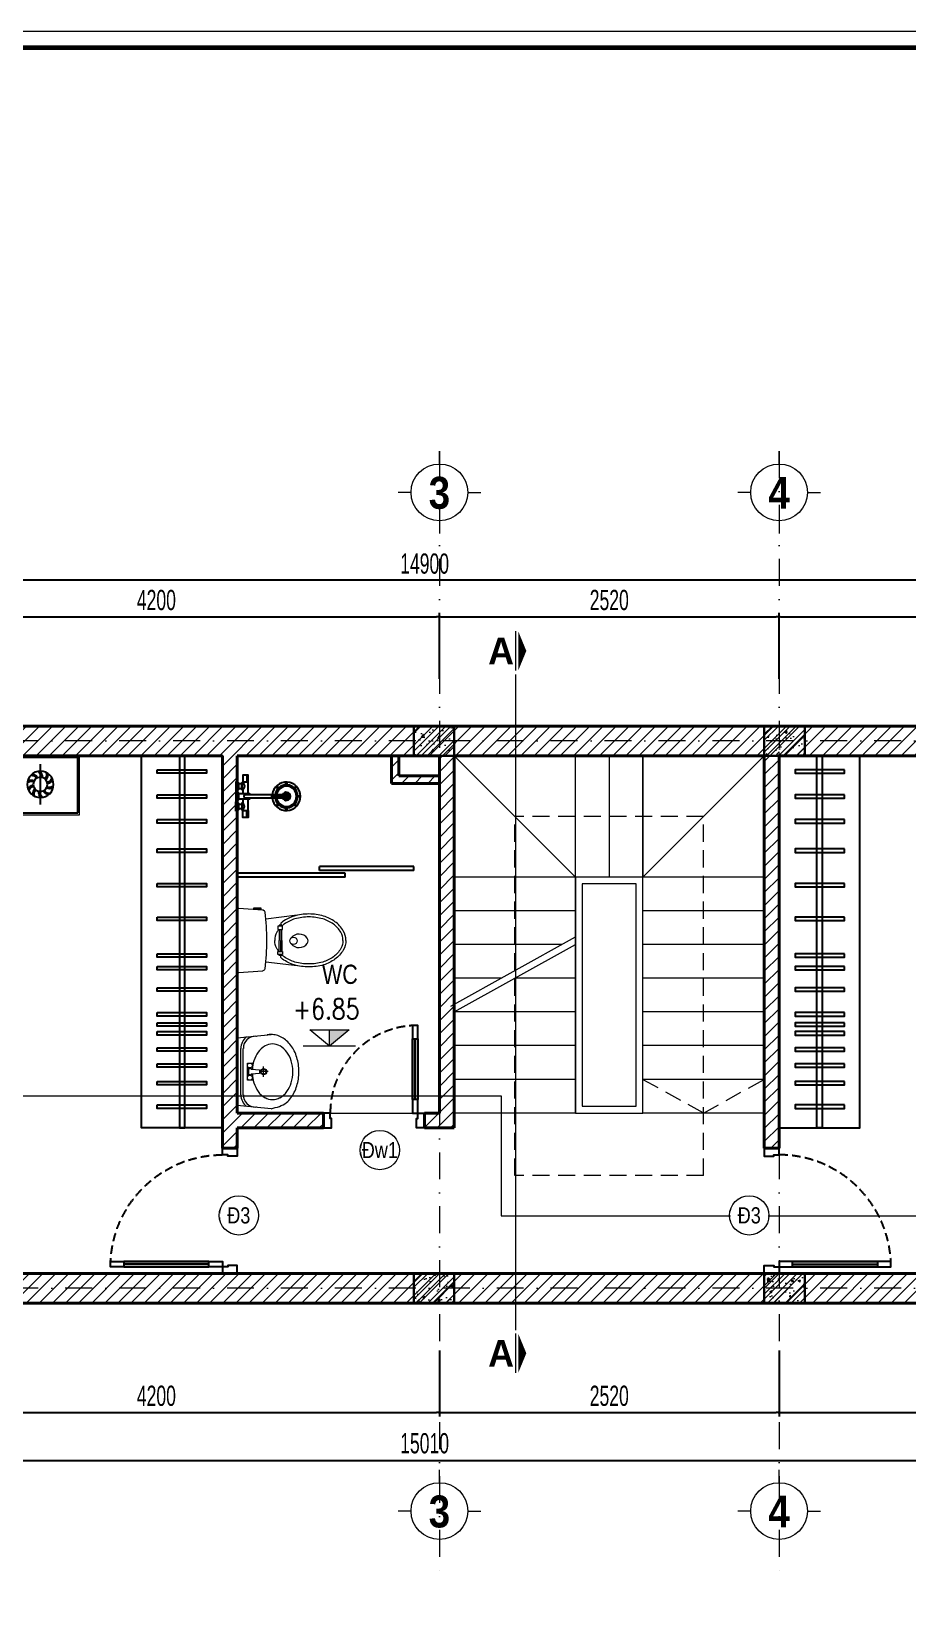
# Model space of a CAD drawing. Header units: millimetres. Extents: x 2565303 to 2664360, y -865723 to -262051.
# Drawn here: x 2638695 to 2645197, y -484161 to -472544 of the extents above; entities that cross this region are included whole.
import ezdxf
from ezdxf.enums import TextEntityAlignment as Align
from ezdxf.xclip import XClip

# ---------------------------------------------------------------- set-up
doc = ezdxf.new("R2010")
doc.units = ezdxf.units.MM
doc.header["$LTSCALE"] = 10
doc.header["$MEASUREMENT"] = 0
doc.header["$XCLIPFRAME"] = 0
for name, pattern in [('ACAD_ISO07W100', [3, 0, -3]), ('DASHDOT', [1, 0.5, -0.25, 0, -0.25]), ('HIDDEN', [9.525, 6.35, -3.175])]:
    doc.linetypes.add(name, pattern=pattern)
doc.layers.get('0').update_dxf_attribs({"linetype": 'CONTINUOUS'})
doc.layers.get('DEFPOINTS').update_dxf_attribs({"color": 10, "linetype": 'CONTINUOUS'})
for name, color, linetype, lineweight in [('- Nội Thất', 83, 'CONTINUOUS', 25), ('-thay1', 7, 'CONTINUOUS', 18), ('-Tường', 4, 'CONTINUOUS', 35), ('A-WIPEOUT', 254, 'ACAD_ISO07W100', 0), ('LC Dim', 8, 'CONTINUOUS', 13), ('LC Hatch', 252, 'CONTINUOUS', 5), ('LC ISO', 153, 'CONTINUOUS', 13), ('LC Khac', 4, 'CONTINUOUS', 9), ('LC MANH DUT', 35, 'HIDDEN', 5), ('LC Net dam 1', 30, 'CONTINUOUS', 30), ('LC Net dam2', 6, 'CONTINUOUS', 40), ('LC Net manh', 250, 'CONTINUOUS', 5), ('LC Net truc', 134, 'DASHDOT', 5), ('LC Text1', 20, 'CONTINUOUS', 13), ('LC Text2', 7, 'CONTINUOUS', 13), ('NOITHAT', 33, 'CONTINUOUS', 9)]:
    doc.layers.add(name, color=color, linetype=linetype, lineweight=lineweight)
for name, color, linetype in [('I-WC----EXST', 7, 'CONTINUOUS'), ('Khungten_LCDI', 7, 'CONTINUOUS'), ('M3', 3, 'CONTINUOUS')]:
    doc.layers.add(name, color=color, linetype=linetype)
doc.styles.add('General text 2', font='arial.ttf')
doc.styles.add('HOATBIF', font='hoatbif.shx', dxfattribs={"width": 0.65})
doc.styles.add('Khungten', font='', dxfattribs={"width": 0.9, "height": 5000})
doc.styles.add('LC 1', font='')
doc.styles.add('T1', font='Vnsimli.shx', dxfattribs={"width": 0.7})
doc.styles.add('T2', font='', dxfattribs={"width": 0.8})
doc.styles.add('Title', font='', dxfattribs={"width": 0.8})
doc.styles.get('Khungten').set_extended_font_data('.VnAvantH')
doc.styles.get('LC 1').set_extended_font_data('.VnAvantH', bold=True)
doc.styles.get('T2').set_extended_font_data('.VnArialH')
doc.styles.get('Title').set_extended_font_data('.VnBlackH')
doc.dimstyles.new('1-100 (1-60)', dxfattribs={"dimscale": 60, "dimtxt": 2.5, "dimasz": 0.35, "dimexe": 0.5, "dimexo": 0, "dimgap": 0.8, "dimtad": 1, "dimdec": 0, "dimzin": 0, "dimdsep": 46, "dimtxsty": 'HOATBIF', "dimblk1": 'DOT', "dimblk2": 'DOT', "dimsah": 1, "dimcen": -1, "dimdle": 1, "dimclrd": 256, "dimclre": 256, "dimclrt": 4, "dimadec": 3, "dimazin": 2, "dimtfac": 0.333333, "dimtdec": 0, "dimtix": 1, "dimtmove": 2, "dimatfit": 3, "dimldrblk": 'DOT', "dimfxl": 1, "dimtvp": 0.833333, "dimtolj": 1, "dimtzin": 0, "dimarcsym": 0})

# ---------------------------------------------------------------- blocks, each defined once
blk = doc.blocks.new('DOT')
at = {"layer": 'M3', "color": 0, "linetype": 'ByBlock'}
blk.add_line((-0.5, 0), (-1, 0), dxfattribs=at)
at = {"layer": 'M3', "color": 0, "linetype": 'ByBlock', "const_width": 0.5}
blk.add_lwpolyline([(-0.25, 0, 1), (0.25, 0, 1)], format="xyb", close=True, dxfattribs=at)
blk = doc.blocks.new('*D103')
at = {"layer": 'DEFPOINTS', "color": 0, "transparency": 16777216}
for p in [(2641723, -476886), (2637523, -477346), (2641723, -477346)]:
    blk.add_point(p, dxfattribs=at)
at = {"layer": 'LC Dim', "lineweight": -2, "transparency": 16777216}
for p, q in [((2637523, -477346), (2637523, -476856)), ((2641723, -477346), (2641723, -476856)), ((2637544, -476886), (2641702, -476886))]:
    blk.add_line(p, q, dxfattribs=at)
at = {"layer": 'LC Dim', "lineweight": -2, "transparency": 16777216, "xscale": 21, "yscale": 21, "zscale": 21, "rotation": 180}
blk.add_blockref('DOT', (2637523, -476886), dxfattribs=at)
at = {"layer": 'LC Dim', "lineweight": -2, "transparency": 16777216, "xscale": 21, "yscale": 21, "zscale": 21}
blk.add_blockref('DOT', (2641723, -476886), dxfattribs=at)
at = {"layer": 'LC Dim', "color": 4, "transparency": 16777216, "insert": (2639623, -476763), "char_height": 150, "attachment_point": 5, "style": 'HOATBIF'}
blk.add_mtext('\\A1;4200', dxfattribs=at)
blk = doc.blocks.new('*D86')
at = {"layer": 'DEFPOINTS', "color": 0, "transparency": 16777216}
for p in [(2644243, -476886), (2641723, -477346), (2644243, -477346)]:
    blk.add_point(p, dxfattribs=at)
at = {"layer": 'LC Dim', "lineweight": -2, "transparency": 16777216}
for p, q in [((2641723, -477346), (2641723, -476856)), ((2644243, -477346), (2644243, -476856)), ((2641744, -476886), (2644222, -476886))]:
    blk.add_line(p, q, dxfattribs=at)
at = {"layer": 'LC Dim', "lineweight": -2, "transparency": 16777216, "xscale": 21, "yscale": 21, "zscale": 21, "rotation": 180}
blk.add_blockref('DOT', (2641723, -476886), dxfattribs=at)
at = {"layer": 'LC Dim', "lineweight": -2, "transparency": 16777216, "xscale": 21, "yscale": 21, "zscale": 21}
blk.add_blockref('DOT', (2644243, -476886), dxfattribs=at)
at = {"layer": 'LC Dim', "color": 4, "transparency": 16777216, "insert": (2642983, -476763), "char_height": 150, "attachment_point": 5, "style": 'HOATBIF'}
blk.add_mtext('\\A1;2520', dxfattribs=at)
blk = doc.blocks.new('*D87')
at = {"layer": 'DEFPOINTS', "color": 0, "transparency": 16777216}
for p in [(2648583, -476886), (2644243, -477346), (2648583, -477346)]:
    blk.add_point(p, dxfattribs=at)
at = {"layer": 'LC Dim', "lineweight": -2, "transparency": 16777216}
for p, q in [((2644243, -477346), (2644243, -476856)), ((2648583, -477346), (2648583, -476856)), ((2644264, -476886), (2648562, -476886))]:
    blk.add_line(p, q, dxfattribs=at)
at = {"layer": 'LC Dim', "lineweight": -2, "transparency": 16777216, "xscale": 21, "yscale": 21, "zscale": 21, "rotation": 180}
blk.add_blockref('DOT', (2644243, -476886), dxfattribs=at)
at = {"layer": 'LC Dim', "lineweight": -2, "transparency": 16777216, "xscale": 21, "yscale": 21, "zscale": 21}
blk.add_blockref('DOT', (2648583, -476886), dxfattribs=at)
at = {"layer": 'LC Dim', "color": 4, "transparency": 16777216, "insert": (2646413, -476763), "char_height": 150, "attachment_point": 5, "style": 'HOATBIF'}
blk.add_mtext('\\A1;4340', dxfattribs=at)
blk = doc.blocks.new('*D89')
at = {"layer": 'DEFPOINTS', "color": 0, "transparency": 16777216}
for p in [(2633793, -476616), (2633793, -477346), (2648693, -477346)]:
    blk.add_point(p, dxfattribs=at)
at = {"layer": 'LC Dim', "lineweight": -2, "transparency": 16777216}
for p, q in [((2633793, -477346), (2633793, -476586)), ((2648672, -476616), (2633814, -476616)), ((2648693, -477346), (2648693, -476586))]:
    blk.add_line(p, q, dxfattribs=at)
at = {"layer": 'LC Dim', "lineweight": -2, "transparency": 16777216, "xscale": 21, "yscale": 21, "zscale": 21, "rotation": 180}
blk.add_blockref('DOT', (2633793, -476616), dxfattribs=at)
at = {"layer": 'LC Dim', "lineweight": -2, "transparency": 16777216, "xscale": 21, "yscale": 21, "zscale": 21}
blk.add_blockref('DOT', (2648693, -476616), dxfattribs=at)
at = {"layer": 'LC Dim', "color": 4, "transparency": 16777216, "insert": (2641613, -476493), "char_height": 150, "attachment_point": 5, "style": 'HOATBIF'}
blk.add_mtext('\\A1;14900', dxfattribs=at)
blk = doc.blocks.new('*D92')
at = {"layer": 'DEFPOINTS', "color": 0, "transparency": 16777216}
for p in [(2637523, -482328), (2641723, -482328), (2641723, -482788)]:
    blk.add_point(p, dxfattribs=at)
at = {"layer": 'LC Dim', "lineweight": -2, "transparency": 16777216}
for p, q in [((2637523, -482328), (2637523, -482818)), ((2641723, -482328), (2641723, -482818)), ((2637544, -482788), (2641702, -482788))]:
    blk.add_line(p, q, dxfattribs=at)
at = {"layer": 'LC Dim', "lineweight": -2, "transparency": 16777216, "xscale": 21, "yscale": 21, "zscale": 21, "rotation": 180}
blk.add_blockref('DOT', (2637523, -482788), dxfattribs=at)
at = {"layer": 'LC Dim', "lineweight": -2, "transparency": 16777216, "xscale": 21, "yscale": 21, "zscale": 21}
blk.add_blockref('DOT', (2641723, -482788), dxfattribs=at)
at = {"layer": 'LC Dim', "color": 4, "transparency": 16777216, "insert": (2639623, -482665), "char_height": 150, "attachment_point": 5, "style": 'HOATBIF'}
blk.add_mtext('\\A1;4200', dxfattribs=at)
blk = doc.blocks.new('*D93')
at = {"layer": 'DEFPOINTS', "color": 0, "transparency": 16777216}
for p in [(2641723, -482328), (2644243, -482328), (2644243, -482788)]:
    blk.add_point(p, dxfattribs=at)
at = {"layer": 'LC Dim', "lineweight": -2, "transparency": 16777216}
for p, q in [((2641723, -482328), (2641723, -482818)), ((2644243, -482328), (2644243, -482818)), ((2641744, -482788), (2644222, -482788))]:
    blk.add_line(p, q, dxfattribs=at)
at = {"layer": 'LC Dim', "lineweight": -2, "transparency": 16777216, "xscale": 21, "yscale": 21, "zscale": 21, "rotation": 180}
blk.add_blockref('DOT', (2641723, -482788), dxfattribs=at)
at = {"layer": 'LC Dim', "lineweight": -2, "transparency": 16777216, "xscale": 21, "yscale": 21, "zscale": 21}
blk.add_blockref('DOT', (2644243, -482788), dxfattribs=at)
at = {"layer": 'LC Dim', "color": 4, "transparency": 16777216, "insert": (2642983, -482665), "char_height": 150, "attachment_point": 5, "style": 'HOATBIF'}
blk.add_mtext('\\A1;2520', dxfattribs=at)
blk = doc.blocks.new('*D94')
at = {"layer": 'DEFPOINTS', "color": 0, "transparency": 16777216}
for p in [(2644243, -482328), (2648583, -482328), (2648583, -482788)]:
    blk.add_point(p, dxfattribs=at)
at = {"layer": 'LC Dim', "lineweight": -2, "transparency": 16777216}
for p, q in [((2644243, -482328), (2644243, -482818)), ((2648583, -482328), (2648583, -482818)), ((2644264, -482788), (2648562, -482788))]:
    blk.add_line(p, q, dxfattribs=at)
at = {"layer": 'LC Dim', "lineweight": -2, "transparency": 16777216, "xscale": 21, "yscale": 21, "zscale": 21, "rotation": 180}
blk.add_blockref('DOT', (2644243, -482788), dxfattribs=at)
at = {"layer": 'LC Dim', "lineweight": -2, "transparency": 16777216, "xscale": 21, "yscale": 21, "zscale": 21}
blk.add_blockref('DOT', (2648583, -482788), dxfattribs=at)
at = {"layer": 'LC Dim', "color": 4, "transparency": 16777216, "insert": (2646413, -482665), "char_height": 150, "attachment_point": 5, "style": 'HOATBIF'}
blk.add_mtext('\\A1;4340', dxfattribs=at)
blk = doc.blocks.new('*D96')
at = {"layer": 'DEFPOINTS', "color": 0, "transparency": 16777216}
for p in [(2633683, -482328), (2648693, -482328), (2633683, -483146)]:
    blk.add_point(p, dxfattribs=at)
at = {"layer": 'LC Dim', "lineweight": -2, "transparency": 16777216}
for p, q in [((2633683, -482328), (2633683, -483176)), ((2648693, -482328), (2648693, -483176)), ((2648672, -483146), (2633704, -483146))]:
    blk.add_line(p, q, dxfattribs=at)
at = {"layer": 'LC Dim', "lineweight": -2, "transparency": 16777216, "xscale": 21, "yscale": 21, "zscale": 21, "rotation": 180}
blk.add_blockref('DOT', (2633683, -483146), dxfattribs=at)
at = {"layer": 'LC Dim', "lineweight": -2, "transparency": 16777216, "xscale": 21, "yscale": 21, "zscale": 21}
blk.add_blockref('DOT', (2648693, -483146), dxfattribs=at)
at = {"layer": 'LC Dim', "color": 4, "transparency": 16777216, "insert": (2641613, -483017), "char_height": 150, "attachment_point": 5, "style": 'HOATBIF'}
blk.add_mtext('\\A1;15010', dxfattribs=at)
blk = doc.blocks.new('*U49')
blk.add_line((-70, 100), (-70, 730))
for points in [[(-50, 0), (-50, 830), (-90, 830), (-90, 0)], [(-50, 100), (-90, 100), (-90, 730), (-50, 730)], [(0, -110), (-60, -110), (-60, -40), (-50, -40), (-50, 0), (0, 0)], [(-930, -110), (-870, -110), (-870, -40), (-880, -40), (-880, 0), (-930, 0)]]:
    blk.add_lwpolyline(points, close=True)
at = {"linetype": 'HIDDEN'}
blk.add_arc((-50, 0), 830, 90, 180, dxfattribs=at)
blk = doc.blocks.new('*U81')
blk.add_line((-70, 100), (-70, 550))
for points in [[(-50, 0), (-50, 650), (-90, 650), (-90, 0)], [(-50, 100), (-90, 100), (-90, 550), (-50, 550)], [(0, -110), (-60, -110), (-60, -40), (-50, -40), (-50, 0), (0, 0)], [(-750, -110), (-690, -110), (-690, -40), (-700, -40), (-700, 0), (-750, 0)]]:
    blk.add_lwpolyline(points, close=True)
at = {"linetype": 'HIDDEN'}
blk.add_arc((-50, 0), 650, 90, 180, dxfattribs=at)
blk = doc.blocks.new('executive suite$0$5695 SHOWER')
at = {"layer": 'I-WC----EXST', "linetype": 'ByBlock'}
for p, q in [((81, 156), (81, 106)), ((81, 122), (91, 122)), ((369, 0), (259, 0)), ((377, 0), (372, 0)), ((374, 2), (374, -2)), ((81, -156), (81, -106)), ((81, -122), (91, -122))]:
    blk.add_line(p, q, dxfattribs=at)
for points in [[(91, 106), (91, 156), (51, 156), (51, 106)], [(103, 12), (103, 18), (18, 18), (18, -18), (103, -18), (103, -12)], [(91, -106), (91, -156), (51, -156), (51, -106)]]:
    blk.add_lwpolyline(points, dxfattribs=at)
for points in [[(0, 110), (0, 40), (10, 40), (10, 110)], [(0, 35), (0, -35), (10, -35), (10, 35)], [(10, 50), (18, 50), (18, 100), (10, 100)], [(10, -25), (18, -25), (18, 25), (10, 25)], [(18, 58), (43, 58), (43, 92), (18, 92)], [(0, -110), (0, -40), (10, -40), (10, -110)], [(10, -50), (18, -50), (18, -100), (10, -100)], [(18, -58), (43, -58), (43, -92), (18, -92)]]:
    blk.add_lwpolyline(points, close=True, dxfattribs=at)
for points in [[(91, 18), (91, 106), (51, 106), (51, 100), (43, 100), (43, 50), (46, 50, -0.414214), (51, 45), (51, 18)], [(51, 100, -0.125663), (64, 75, -0.142213), (50, 49, 2.623245)], [(51, -18), (51, -45, -0.414214), (46, -50), (43, -50), (43, -100), (51, -100), (51, -106), (91, -106), (91, -18)], [(51, -100, 0.125663), (64, -75, 0.142213), (50, -49, -2.623245)]]:
    blk.add_lwpolyline(points, format="xyb", dxfattribs=at)
blk.add_lwpolyline([(70, 12, 1), (70, -12), (374, -12, 1), (374, 12)], format="xyb", close=True, dxfattribs=at)
for centre in [(307, 67), (374, 95), (441, 67), (469, 0), (307, -67), (374, -95), (441, -67)]:
    blk.add_circle(centre, 4, dxfattribs=at)
for radius, start, end in [(105, 186.8371, 173.1629), (30, 204.6243, 155.3757)]:
    blk.add_arc((374, 0), radius, start, end, dxfattribs=at)
at = {"layer": 'I-WC----EXST', "color": 250, "linetype": 'ByBlock'}
for radius, start, end in [(85, 188.4565, 171.5435), (80, 188.9893, 171.0107), (75, 189.5941, 170.4059), (25, 210, 150)]:
    blk.add_arc((374, 0), radius, start, end, dxfattribs=at)
blk = doc.blocks.new('A$C2052280A')
at = {"layer": 'I-WC----EXST', "rotation": 315.0000210746958}
blk.add_blockref('executive suite$0$5695 SHOWER', (78, 369, 0), dxfattribs=at)
blk = doc.blocks.new('Vs31')
for p, q in [((-255, -233), (-233, 0)), ((-233, 0), (233, 0)), ((233, 0), (255, -233)), ((-159, -25), (159, -25)), ((-159, -42), (0, -42)), ((-59, -87), (-59, -70)), ((-59, -70), (0, -70)), ((-59, -104), (-59, -87)), ((-15, -104), (-59, -104)), ((28, -78), (-28, -78)), ((-28, -95), (-20, -95)), ((-25, -87), (-17, -87)), ((-15, -99), (-10, -153)), ((0, -42), (159, -42)), ((0, -70), (59, -70)), ((10, -153), (15, -99)), ((59, -104), (15, -104)), ((25, -87), (17, -87)), ((20, -95), (28, -95)), ((59, -70), (59, -87)), ((59, -87), (59, -104)), ((-244, -133), (-244, -127)), ((-35, -181), (0, -181)), ((0, -212), (0, -155)), ((0, -181), (35, -181)), ((244, -127), (244, -133))]:
    blk.add_line(p, q)
for centre, radius in [((-42, -87), 17), ((42, -87), 17), ((0, -181), 21.2), ((0, -181), 17)]:
    blk.add_circle(centre, radius)
for centre, radius, start, end in [((-159, -127), 84.9, 90, 180), ((-159, -127), 102, 90, 141.7547), ((-1, -364), 261, 93.0264, 106.8299), ((-20, -99), 4.24, 5.6071, 90), ((20, -99), 4.24, 90, 174.3929), ((-1, -364), 261, 73.1701, 86.4587), ((159, -127), 102, 38.2453, 90), ((159, -127), 84.9, 0, 90), ((-89, -242), 103, 150.4377, 180), ((-47, -266), 152, 126.1394, 150.4377), ((-19, -304), 198, 106.8299, 126.1394), ((0, -135), 20, 239.7473, 300.2527), ((17, -304), 198, 53.8606, 73.1701), ((44, -266), 152, 29.5623, 53.8606), ((87, -242), 103, 0, 29.5623), ((110, -233), 145, 0, 10.3889), ((-89, -242), 103, 180, 209.5623), ((-47, -219), 152, 209.5623, 233.8606), ((44, -219), 152, 306.1394, 330.4377), ((87, -242), 103, 330.4377, 0), ((-19, -181), 198, 233.8606, 253.1701), ((-1, -121), 261, 253.1701, 270), ((-1, -121), 261, 270, 286.8299), ((17, -181), 198, 286.8299, 306.1394)]:
    blk.add_arc(centre, radius, start, end)
blk.add_spline([(-255, -233), (-212, -339), (-142, -392), (-51, -420), (51, -420), (142, -392), (212, -339), (250, -270), (255, -233)], degree=3)
blk = doc.blocks.new('Vs45')
for p, q in [((293, 121), (293, 100)), ((293, 78), (293, 5)), ((293, -69), (293, 5)), ((293, -111), (293, -91))]:
    blk.add_line(p, q)
blk.add_lwpolyline([(0, 5), (0, -202, 0.435332), (10, -212), (170, -200, 0.123485), (175, -199), (184, -193, 0.226831), (188, -186, 0.027769), (200, 5, 0.027769), (188, 195, 0.226831), (184, 202), (175, 208, 0.123485), (170, 209), (10, 221, 0.435332), (0, 211)], format="xyb", close=True)
for points in [[(112, 213), (112, 224), (158, 224), (158, 213)], [(273, 100), (273, 78), (305, 78), (305, 100)], [(273, -91), (273, -69), (305, -69), (305, -91)]]:
    blk.add_lwpolyline(points, close=True)
for points in [[(404, 174), (193, 148, 0.378949)], [(733, 5, 0.132043), (715, 70, 0.106653), (659, 131, 0.083383), (582, 169, 0.072098), (483, 183, 0.072098), (384, 169, 0.083383), (306, 131, 0.021362), (293, 121, 0.132043)], [(713, 5, 0.132043), (698, 60, 0.106653), (648, 115, 0.083383), (576, 150, 0.072098), (483, 163, 0.072098), (389, 150, 0.083383), (317, 115, 0.033104), (299, 100, 0.132043)], [(280, 78, 0.031472), (267, 60, 0.132043), (253, 5, 0.132043)], [(280, -69, -0.031472), (267, -50, -0.132043), (253, 5, -0.132043)], [(733, 5, -0.132043), (715, -60, -0.106653), (659, -122, -0.083383), (582, -160, -0.072098), (483, -174, -0.072098), (384, -160, -0.083383), (306, -122, -0.021362), (293, -111, -0.132043)], [(713, 5, -0.132043), (698, -50, -0.106653), (648, -106, -0.083383), (576, -141, -0.072098), (483, -154, -0.072098), (389, -141, -0.083383), (317, -106, -0.033104), (299, -91, -0.132043)]]:
    blk.add_lwpolyline(points, format="xyb")
for points in [[(283, 107), (283, 100)], [(300, 100), (300, 107), (283, 107)], [(283, 78), (283, 5)], [(283, -69), (283, 5)], [(300, 5), (300, 78)], [(300, 5), (300, -69)], [(283, -98), (283, -91)], [(300, -91), (300, -98), (283, -98)], [(193, -139), (404, -165)]]:
    blk.add_lwpolyline(points)
blk.add_circle((379, 2), 24.9)
for centre, radius, start, end in [((417, -21), 68.6, 36.154, 142.0215), ((448, 2), 30, 323.846, 36.154), ((417, 25), 68.6, 217.9785, 323.846)]:
    blk.add_arc(centre, radius, start, end)
blk = doc.blocks.new('fds')
at = {"color": 8}
for p, q in [((96991, -452371), (96991, -451754)), ((97022, -452371), (97022, -451765)), ((97054, -452372), (97054, -451775)), ((97085, -452372), (97085, -451786)), ((97465, -451914), (96698, -451914)), ((97558, -451945), (96698, -451945)), ((97650, -451976), (96698, -451976)), ((97743, -452008), (96698, -452008)), ((96024, -452485), (96024, -452909)), ((96582, -452485), (96024, -452485)), ((96303, -452547), (96303, -452847)), ((96582, -452909), (96582, -452485)), ((98546, -452909), (98546, -452485)), ((98546, -452485), (99104, -452485)), ((98825, -452547), (98825, -452847)), ((99104, -452485), (99104, -452909)), ((96698, -452845), (97567, -452845)), ((97567, -452845), (96708, -452845)), ((98436, -452845), (97567, -452845))]:
    blk.add_line(p, q, dxfattribs=at)
for points in [[(96698, -452845), (96698, -450880, -0.414214), (96750, -450828), (98384, -450828, -0.414214), (98436, -450880), (98436, -452845)], [(96874, -452729, -0.040806), (97446, -452744, -0.040806)]]:
    blk.add_lwpolyline(points, format="xyb", dxfattribs=at)
blk.add_lwpolyline([(96943, -451464), (98441, -452243), (96700, -451656, 0.631774)], format="xyb", close=True, dxfattribs=at)
blk.add_lwpolyline([(98450, -452861), (96678, -452861), (96678, -452909), (98450, -452909), (98450, -452861)], dxfattribs=at)
for centre, radius in [((96303, -452697), 98), ((96303, -452697), 53.1), ((98825, -452697), 98), ((98825, -452697), 53.1)]:
    blk.add_circle(centre, radius, dxfattribs=at)
for centre, radius, start, end in [((97081, -451479), 263, 255.6288, 319.371), ((97130, -451639), 195, 290.8788, 345.8137), ((96988, -452358), 202, 174.11, 233.4289), ((96783, -452396), 59.3, 31.4588, 86.5291), ((96291, -452479), 516, 351.2929, 15.9757), ((96769, -452592), 255, 81.6583, 85.9871), ((97851, -451406), 1002, 254.0369, 290.3493), ((98378, -452984), 663, 105.6863, 121.6501), ((98029, -452372), 172, 304.2428, 8.7379), ((98187, -452394), 49.7, 76.1982, 180.2273), ((98573, -452456), 390, 163.5644, 186.1704), ((96766, -469906), 17537, 87.9479, 89.826), ((97332, -452303), 127, 273.5256, 326.372), ((97245, -452351), 202, 306.5711, 355.6819), ((97406, -452319), 62.8, 258.6298, 310.9009), ((97615, -452482), 191, 163.77, 184.7767), ((97787, -452351), 212, 184.91, 232.8803), ((97256, -452483), 343, 356.4446, 16.2046), ((94346, -452669), 2457, 1.1124, 2.6095), ((96768, -452590), 46.4, 317.8287, 45.5264), ((97245, -452723), 202, 354.11, 53.4289), ((97264, -452566), 175, 352.4632, 22.983), ((97609, -452657), 184, 158.3017, 208.2264), ((97779, -452730), 202, 126.5711, 185.89), ((97206, -452621), 394, 340.8133, 6.5053), ((97642, -452542), 56.9, 139.098, 217.9167), ((98024, -452566), 175, 352.4632, 22.983), ((98233, -452622), 47.7, 136.7316, 194.6494), ((96236, -452722), 48, 67.462, 127.6998), ((96236, -452728), 63, 69.5103, 115.83), ((96267, -452762), 63, 105.5103, 151.83), ((96263, -452757), 48, 103.462, 163.6998), ((96234, -452677), 48, 31.462, 91.6998), ((96231, -452683), 63, 33.5103, 79.83), ((96259, -452640), 48, 355.462, 55.6998), ((96253, -452643), 63, 357.5103, 43.83), ((96301, -452625), 48, 319.462, 19.6998), ((96295, -452624), 63, 321.5103, 7.83), ((96371, -452672), 48, 247.462, 307.6998), ((96344, -452637), 48, 283.462, 343.6998), ((96339, -452633), 63, 285.5103, 331.83), ((97107, -452724), 321, 161.3058, 184.6952), ((95106, -452479), 1703, 350.8108, 355.1902), ((96769, -452496), 255, 274.0129, 319.5811), ((97464, -452490), 255, 220.4189, 265.9871), ((97560, -452496), 255, 274.0129, 319.5811), ((98225, -452490), 255, 220.4189, 265.9871), ((98006, -452723), 202, 26.2629, 39.0596), ((98006, -452723), 202, 354.11, 26.2629), ((98723, -452592), 538, 187.6727, 196.3954), ((98757, -452672), 48, 232.3002, 292.538), ((98789, -452633), 63, 208.17, 254.4897), ((98784, -452637), 48, 196.3002, 256.538), ((98833, -452624), 63, 172.17, 218.4897), ((98827, -452625), 48, 160.3002, 220.538), ((98875, -452643), 63, 136.17, 182.4897), ((98869, -452640), 48, 124.3002, 184.538), ((98897, -452683), 63, 100.17, 146.4897), ((98894, -452677), 48, 88.3002, 148.538), ((98892, -452728), 63, 64.17, 110.4897), ((98892, -452722), 48, 52.3002, 112.538), ((98865, -452757), 48, 16.3002, 76.538), ((98861, -452762), 63, 28.17, 74.4897), ((96312, -452771), 63, 141.5103, 187.83), ((96306, -452769), 48, 139.462, 199.6998), ((96353, -452751), 63, 177.5103, 223.83), ((96348, -452754), 48, 175.462, 235.6998), ((96376, -452712), 63, 213.5103, 259.83), ((96373, -452717), 48, 211.462, 271.6998), ((96370, -452666), 63, 249.5103, 295.83), ((96904, -453034), 307, 95.733, 112.4821), ((97767, -453621), 891, 86.3716, 102.2562), ((97955, -452351), 403, 251.0183, 291.7974), ((98128, -452886), 163, 61.0908, 98.4042), ((98758, -452666), 63, 244.17, 290.4897), ((98755, -452717), 48, 268.3002, 328.538), ((98752, -452712), 63, 280.17, 326.4897), ((98780, -452754), 48, 304.3002, 4.538), ((98775, -452751), 63, 316.17, 2.4897), ((98822, -452769), 48, 340.3002, 40.538), ((98816, -452771), 63, 352.17, 38.4897), ((96698, -452876), 31.2, 90, 180), ((98436, -452876), 31.2, 0, 90)]:
    blk.add_arc(centre, radius, start, end, dxfattribs=at)
blk.add_ellipse((96572, -450311), major_axis=(0, -522), ratio=0.68, start_param=6.655152, end_param=6.661293, dxfattribs=at)
at = {"color": 8, "extrusion": (0, 0, -1)}
blk.add_ellipse((98562, -450311), major_axis=(0, -522), ratio=0.68, start_param=6.655152, end_param=6.661293, dxfattribs=at)
at = {"layer": 'NOITHAT', "ltscale": 0.5}
for p, q in [((96012, -452897), (96594, -452897)), ((96012, -452909), (96594, -452909)), ((96667, -452909), (98467, -452909)), ((98534, -452897), (99116, -452897)), ((98534, -452909), (99116, -452909)), ((99104, -452909), (99116, -452909))]:
    blk.add_line(p, q, dxfattribs=at)
for points in [[(96667, -452909), (96667, -450797), (98467, -450797), (98467, -452909)], [(96594, -452909), (96594, -452472), (96012, -452472), (96012, -452909)], [(98534, -452909), (98534, -452472), (99116, -452472), (99116, -452909)]]:
    blk.add_lwpolyline(points, dxfattribs=at)
blk = doc.blocks.new('lcdi fix')
at = {"layer": 'DEFPOINTS', "lineweight": 0}
blk.add_lwpolyline([(-1200, -14850), (-1200, 14850), (40800, 14850), (40800, -14850)], close=True, dxfattribs=at)
at = {"layer": 'Khungten_LCDI', "color": 5, "lineweight": 60}
blk.add_lwpolyline([(0, -14650), (0, 14650), (40600, 14650), (40600, -14650)], close=True, dxfattribs=at)
at = {"color": 7, "style": 'Khungten', "width": 0.8}
for tag, p in [('REVISION', (39499, -10746)), ('NGAYHT', (39546, -11609))]:
    blk.add_attdef(tag, text='', height=200, dxfattribs=at).set_placement(p, align=Align.CENTER)
at = {"layer": 'LC Text1', "style": 'Title', "width": 1.485915}
for tag, p, p2 in [('TENBANVE1', (36913, -8886), (40339, -8886)), ('TENBANVE2', (36913, -9562), (40339, -9562))]:
    blk.add_attdef(tag, text='', height=250, dxfattribs=at).set_placement(p, p2, align=Align.FIT)
at = {"layer": 'LC Text1', "style": 'Title', "width": 0.7}
blk.add_attdef('SOBANVE', text='', height=250, dxfattribs=at).set_placement((39562, -13896), align=Align.CENTER)
blk = doc.blocks.new('c22x30')
at = {"layer": 'LC Hatch'}
h = blk.add_hatch(dxfattribs=at)
h.set_pattern_fill('BTCT', color=256, scale=25)
h.set_pattern_definition([(50, (-619188.45, -138015.9), (179.315046, -15.688034), [18.75, -206.25]), (355, (-619188.45, -138015.9), (-34.687833, 188.048033), [15, -165]), (100.4514, (-619173.5, -138017.21), (144.627345, 172.359886), [15.93505, -175.28553]), (46.1842, (-619188.45, -137965.9), (266.81026, -41.37975), [28.125, -309.375]), (96.6356, (-619166.22, -137969.35), (233.66568, 243.52947), [23.90257, -262.92825]), (351.1842, (-619188.45, -137965.9), (233.66549, 243.52965), [22.5, -247.5]), (21, (-619163.45, -137978.4), (149.226763, -100.654723), [18.75, -206.25]), (326, (-619163.45, -137978.4), (60.828833, 181.28751), [15, -165]), (71.4514, (-619151.02, -137986.79), (210.055657, 80.632624), [15.93505, -175.28553]), (37.5, (-619188.45, -138015.9), (3.039964, 83.2234635), [0, -163, 0, -167.5, 0, -165.625]), (7.5, (-619188.45, -138015.9), (65.767384, 98.602928), [0, -95.5, 0, -159.25, 0, -63.125]), (327.5, (-619244.2, -138015.9), (133.455609, -5.638718), [0, -62.5, 0, -195, 0, -258.75]), (317.5, (-619269.2, -138015.9), (145.796542, 25.026246), [0, -81.25, 0, -129.5, 0, -183.75]), (45, (-619188.45, -138015.9), (-66.291261, 66.291261), []), (45, (-619144.26, -138015.9), (-66.291261, 66.291261), [])])
h.paths.add_polyline_path([(0, 0), (0, -220), (300, -220), (300, 0)])
at = {"layer": 'LC Net dam 1'}
blk.add_lwpolyline([(0, 0), (300, 0), (300, -220), (0, -220)], close=True, dxfattribs=at)
blk = doc.blocks.new('he cot')
at = {"layer": 'LC Net dam 1'}
for p in [(2678573, -406007), (2681173, -406007), (2678573, -410067), (2681173, -410067)]:
    blk.add_blockref('c22x30', p, dxfattribs=at)
blk = doc.blocks.new('TTRUC')
at = {"layer": 'LC ISO'}
for p, q in [((0, 6.95), (0, 10.13)), ((-6.95, 0), (-10.13, 0)), ((6.95, 0), (10.13, 0)), ((0, -6.95), (0, -10.13))]:
    blk.add_line(p, q, dxfattribs=at)
at = {"layer": 'LC Net manh'}
blk.add_circle((0, 0), 6.95, dxfattribs=at)
blk = doc.blocks.new('Caodo1')
at = {"layer": 'LC Text1'}
blk.add_hatch(color=256, dxfattribs=at).paths.add_polyline_path([(0, 200), (0, 0), (243, 200)])
for p, q in [((0, 0), (0, 200)), ((324, 0), (-324, 0))]:
    blk.add_line(p, q, dxfattribs=at)
blk.add_lwpolyline([(-243, 200), (243, 200), (0, 0), (0, 0)], close=True, dxfattribs=at)
at = {"layer": 'LC Text1', "style": 'T1', "width": 0.8}
blk.add_attdef('%%P0,00', text='', height=250, dxfattribs=at).set_placement((-39, 460), align=Align.MIDDLE_CENTER)
blk = doc.blocks.new('*U264')
at = {"layer": 'LC Khac', "color": 1, "ltscale": 2}
for p, q in [((0, 485), (0, 0)), ((0, -8196), (0, -8682))]:
    blk.add_line(p, q, dxfattribs=at)
for points in [[(134, 243, 0, 471, 0), (37, 243, 275, 275, 0)], [(134, -8439, 0, 471, 0), (37, -8439, 275, 275, 0)]]:
    blk.add_lwpolyline(points, format="xyseb", dxfattribs=at)
at = {"layer": 'LC MANH DUT', "ltscale": 200}
blk.add_line((0, -49), (0, -8152), dxfattribs=at)
at = {"ltscale": 2, "style": 'LC 1'}
for p in [(-179, 243), (-179, -8439)]:
    blk.add_attdef('LC', text='', height=330, dxfattribs=at).set_placement(p, align=Align.MIDDLE_CENTER)
blk = doc.blocks.new('*U262')
at = {"layer": 'A-WIPEOUT'}
blk.add_lwpolyline([(0, 4.25), (-2.5, 3.44), (-4.04, 1.31), (-4.04, -1.31), (-2.5, -3.44), (0, -4.25), (2.5, -3.44), (4.04, -1.31), (4.04, 1.31), (2.5, 3.44)], close=True, dxfattribs=at)
at = {"layer": 'LC Text1', "style": 'General text 2', "width": 0.8, "flags": 8}
blk.add_attdef('SYMBOL', text='', height=3.5, dxfattribs=at).set_placement((0, 0), align=Align.MIDDLE_CENTER)
blk.add_wipeout([(0, 4.25), (-2.5, 3.44), (-4.04, 1.31), (-4.04, -1.31), (-2.5, -3.44), (0, -4.25), (2.5, -3.44), (4.04, -1.31), (4.04, 1.31), (2.5, 3.44)]).dxf.layer = 'A-WIPEOUT'
at = {"layer": 'LC ISO'}
blk.add_circle((0, 0), 4.25, dxfattribs=at)

msp = doc.modelspace()

# ---------------------------------------------------------------- hatches: boundary and pattern name
at = {"layer": 'LC Hatch', "ltscale": 0.3}
h = msp.add_hatch(dxfattribs=at)
h.set_pattern_fill('ANSI31', color=256, scale=550, style=0)
h.set_pattern_definition([(45, (0, -46602.07), (-48.6135912, 48.6135912), [])])
h.paths.add_polyline_path([(2634802.7, -478817.1), (2634692.7, -478817.1), (2634692.7, -479017.1), (2633682.7, -479017.1), (2633682.7, -479237.1), (2634692.7, -479237.1), (2634692.7, -479527.1), (2634802.7, -479527.1)])
h.paths.add_polyline_path([(2641722.7, -478067.1), (2641422.7, -478067.1), (2641422.7, -477917.1), (2641367.7, -477917.1), (2641367.7, -478122.1), (2641722.7, -478122.1)], flags=17)
h.paths.add_polyline_path([(2648692.7, -477697.1), (2633792.7, -477697.1), (2633792.7, -477917.1), (2634692.7, -477917.1), (2634692.7, -478117.1), (2634802.7, -478117.1), (2634802.7, -477917.1), (2640112.7, -477917.1), (2640112.7, -480827.1), (2640222.7, -480827.1), (2640222.7, -480677.1), (2640862.7, -480677.1), (2640862.7, -480567.1), (2640222.7, -480567.1), (2640222.7, -477917.1), (2641722.7, -477917.1), (2641722.7, -480567.1), (2641612.7, -480567.1), (2641612.7, -480677.1), (2641832.7, -480677.1), (2641832.7, -477917.1), (2644132.7, -477917.1), (2644132.7, -480827.1), (2644242.7, -480827.1), (2644242.7, -477917.1), (2648582.7, -477917.1), (2648582.7, -479137.1), (2648692.7, -479137.1)])
h.paths.add_polyline_path([(2648692.7, -480537.1), (2648582.7, -480537.1), (2648582.7, -481757.1), (2634802.7, -481757.1), (2634802.7, -481467.1), (2634692.7, -481467.1), (2634692.7, -481757.1), (2633682.7, -481757.1), (2633682.7, -481977.1), (2648692.7, -481977.1)])

# ---------------------------------------------------------------- linework, layer by layer
at = {"layer": '- Nội Thất'}
for p, q in [((2641022.7, -478787.1), (2640222.7, -478787.1)), ((2641022.7, -478817.1), (2640222.7, -478817.1)), ((2641532, -478738.7), (2640832, -478738.7)), ((2640832, -478768.7), (2640832, -478738.7)), ((2641532, -478768.7), (2640832, -478768.7)), ((2641022.7, -478817.1), (2641022.7, -478787.1)), ((2641532, -478768.7), (2641532, -478738.7))]:
    msp.add_line(p, q, dxfattribs=at)
for points in [[(2640112.7, -480677.1), (2639512.9, -480677.1), (2639512.9, -477917.1), (2640112.7, -477917.1)], [(2639833.6, -477917.1), (2639793.7, -477917.1), (2639793.7, -480677.1), (2639833.6, -480677.1)], [(2644242.7, -480677.1), (2644842.5, -480677.1), (2644842.5, -477917.1), (2644242.7, -477917.1)], [(2644521.9, -477917.1), (2644561.8, -477917.1), (2644561.8, -480677.1), (2644521.9, -480677.1)], [(2639628.2, -478021.2), (2639993.7, -478021.2), (2639993.7, -478046.7), (2639628.2, -478046.7)], [(2644727.3, -478021.2), (2644361.7, -478021.2), (2644361.7, -478046.7), (2644727.3, -478046.7)], [(2639628.2, -478206), (2639993.7, -478206), (2639993.7, -478231.5), (2639628.2, -478231.5)], [(2644727.3, -478206), (2644361.7, -478206), (2644361.7, -478231.5), (2644727.3, -478231.5)], [(2639628.2, -478390.8), (2639993.7, -478390.8), (2639993.7, -478416.3), (2639628.2, -478416.3)], [(2644727.3, -478390.8), (2644361.7, -478390.8), (2644361.7, -478416.3), (2644727.3, -478416.3)], [(2639628.2, -478608.2), (2639993.7, -478608.2), (2639993.7, -478633.7), (2639628.2, -478633.7)], [(2644727.3, -478608.2), (2644361.7, -478608.2), (2644361.7, -478633.7), (2644727.3, -478633.7)], [(2639628.2, -478863.7), (2639993.7, -478863.7), (2639993.7, -478889.2), (2639628.2, -478889.2)], [(2644727.3, -478863.7), (2644361.7, -478863.7), (2644361.7, -478889.2), (2644727.3, -478889.2)], [(2639628.2, -479113.7), (2639993.7, -479113.7), (2639993.7, -479139.2), (2639628.2, -479139.2)], [(2644727.3, -479113.7), (2644361.7, -479113.7), (2644361.7, -479139.2), (2644727.3, -479139.2)], [(2639628.2, -479385.5), (2639993.7, -479385.5), (2639993.7, -479411), (2639628.2, -479411)], [(2644727.3, -479385.5), (2644361.7, -479385.5), (2644361.7, -479411), (2644727.3, -479411)], [(2639628.2, -479479.6), (2639993.7, -479479.6), (2639993.7, -479505.1), (2639628.2, -479505.1)], [(2644727.3, -479479.6), (2644361.7, -479479.6), (2644361.7, -479505.1), (2644727.3, -479505.1)], [(2639628.2, -479637.3), (2639993.7, -479637.3), (2639993.7, -479662.8), (2639628.2, -479662.8)], [(2644727.3, -479637.3), (2644361.7, -479637.3), (2644361.7, -479662.8), (2644727.3, -479662.8)], [(2639628.2, -479822.1), (2639993.7, -479822.1), (2639993.7, -479847.6), (2639628.2, -479847.6)], [(2644727.3, -479822.1), (2644361.7, -479822.1), (2644361.7, -479847.6), (2644727.3, -479847.6)], [(2639628.2, -479898.2), (2639993.7, -479898.2), (2639993.7, -479923.6), (2639628.2, -479923.6)], [(2639628.2, -479963.4), (2639993.7, -479963.4), (2639993.7, -479988.9), (2639628.2, -479988.9)], [(2644727.3, -479898.2), (2644361.7, -479898.2), (2644361.7, -479923.6), (2644727.3, -479923.6)], [(2644727.3, -479963.4), (2644361.7, -479963.4), (2644361.7, -479988.9), (2644727.3, -479988.9)], [(2639628.2, -480083), (2639993.7, -480083), (2639993.7, -480108.5), (2639628.2, -480108.5)], [(2644727.3, -480083), (2644361.7, -480083), (2644361.7, -480108.5), (2644727.3, -480108.5)], [(2639628.2, -480202.5), (2639993.7, -480202.5), (2639993.7, -480228), (2639628.2, -480228)], [(2644727.3, -480202.5), (2644361.7, -480202.5), (2644361.7, -480228), (2644727.3, -480228)], [(2639628.2, -480333), (2639993.7, -480333), (2639993.7, -480358.5), (2639628.2, -480358.5)], [(2644727.3, -480333), (2644361.7, -480333), (2644361.7, -480358.5), (2644727.3, -480358.5)], [(2639628.2, -480506.9), (2639993.7, -480506.9), (2639993.7, -480532.4), (2639628.2, -480532.4)], [(2644727.3, -480506.9), (2644361.7, -480506.9), (2644361.7, -480532.4), (2644727.3, -480532.4)]]:
    msp.add_lwpolyline(points, close=True, dxfattribs=at)
at = {"layer": '-thay1'}
for p, q in [((2642732.7, -478817.1), (2641832.7, -477917.1)), ((2642732.7, -478817.1), (2642732.7, -477917.1)), ((2642732.7, -480567.1), (2642732.7, -477917.1)), ((2642982.7, -477917.1), (2642982.7, -478817.1)), ((2643232.7, -480567.1), (2643232.7, -477917.1)), ((2643232.7, -477917.1), (2643232.7, -478817.1)), ((2643232.7, -477917.1), (2643232.7, -478817.1)), ((2643232.7, -478817.1), (2644132.7, -477917.1)), ((2642982.7, -478077.1), (2642982.7, -478817.1)), ((2642982.7, -478077.1), (2642982.7, -478817.1)), ((2644132.7, -478817.1), (2641832.7, -478817.1)), ((2644132.7, -478817.1), (2641832.7, -478817.1)), ((2641808.5, -479773.4), (2642732.7, -479259.9)), ((2641832.7, -479817.1), (2642732.7, -479317.1)), ((2642732.7, -480317.1), (2641832.7, -480317.1)), ((2642732.7, -480317.1), (2641832.7, -480317.1)), ((2644132.7, -480317.1), (2643232.7, -480317.1)), ((2644132.7, -480317.1), (2643232.7, -480317.1)), ((2640862.7, -480567.1), (2641612.7, -480567.1)), ((2642732.7, -480567.1), (2641832.7, -480567.1)), ((2642732.7, -480567.1), (2641832.7, -480567.1)), ((2642732.7, -480567.1), (2643232.7, -480567.1)), ((2644132.7, -480567.1), (2643232.7, -480567.1)), ((2644132.7, -480567.1), (2643232.7, -480567.1))]:
    msp.add_line(p, q, dxfattribs=at)
for points in [[(2643232.7, -478817.1), (2642732.7, -478817.1), (2642732.7, -480567.1), (2643232.7, -480567.1)], [(2643182.7, -478867.1), (2642782.7, -478867.1), (2642782.7, -480517.1), (2643182.7, -480517.1)]]:
    msp.add_lwpolyline(points, close=True, dxfattribs=at)
for points in [[(2642732.7, -479067.1), (2641832.7, -479067.1)], [(2644132.7, -479067.1), (2643232.7, -479067.1)], [(2642629.8, -479317.1), (2641832.7, -479317.1)], [(2644132.7, -479317.1), (2643232.7, -479317.1)], [(2642179.8, -479567.1), (2641832.7, -479567.1)], [(2642732.7, -479567.1), (2642282.7, -479567.1)], [(2644132.7, -479567.1), (2643232.7, -479567.1)], [(2642732.7, -479817.1), (2641832.7, -479817.1)], [(2644132.7, -479817.1), (2643232.7, -479817.1)], [(2642732.7, -480067.1), (2641832.7, -480067.1)], [(2644132.7, -480067.1), (2643232.7, -480067.1)]]:
    msp.add_lwpolyline(points, dxfattribs=at)
at = {"layer": 'LC MANH DUT', "ltscale": 2}
for p, q in [((2642282.7, -481031.2), (2642282.7, -478367.1)), ((2643682.7, -478367.1), (2642282.7, -478367.1)), ((2643682.7, -481031.2), (2643682.7, -478367.1)), ((2643232.7, -480317.1), (2643682.7, -480567.1)), ((2643682.7, -480567.1), (2644132.7, -480317.1)), ((2643682.7, -481031.2), (2642282.7, -481031.2))]:
    msp.add_line(p, q, dxfattribs=at)
at = {"layer": 'LC MANH DUT', "ltscale": 300}
for p, q in [((2633521.9, -480439.5), (2642181.9, -480439.5)), ((2642181.9, -480439.5), (2642181.9, -481330.4)), ((2642181.9, -481330.4), (2647492.6, -481330.4))]:
    msp.add_line(p, q, dxfattribs=at)
at = {"layer": 'LC Net dam2'}
for p, q in [((2648692.7, -477697.1), (2633792.7, -477697.1)), ((2640112.7, -477917.1), (2634802.7, -477917.1)), ((2640112.7, -477917.1), (2640112.7, -480827.1)), ((2641722.7, -477917.1), (2640222.7, -477917.1)), ((2640222.7, -477917.1), (2640222.7, -480567.1)), ((2641367.7, -477917.1), (2641367.7, -478122.1)), ((2641422.7, -477917.1), (2641422.7, -478067.1)), ((2641722.7, -477917.1), (2641722.7, -480567.1)), ((2644132.7, -477917.1), (2641832.7, -477917.1)), ((2641832.7, -477917.1), (2641832.7, -480677.1)), ((2644132.7, -477917.1), (2644132.7, -480827.1)), ((2648582.7, -477917.1), (2644242.7, -477917.1)), ((2644242.7, -477917.1), (2644242.7, -480827.1)), ((2641722.7, -478122.1), (2641367.7, -478122.1)), ((2641722.7, -478067.1), (2641422.7, -478067.1)), ((2640862.7, -480567.1), (2640222.7, -480567.1)), ((2640862.7, -480567.1), (2640862.7, -480677.1)), ((2641722.7, -480567.1), (2641612.7, -480567.1)), ((2641612.7, -480567.1), (2641612.7, -480677.1)), ((2640222.7, -480677.1), (2640222.7, -480827.1)), ((2640862.7, -480677.1), (2640222.7, -480677.1)), ((2641832.7, -480677.1), (2641612.7, -480677.1)), ((2640112.7, -480827.1), (2640222.7, -480827.1)), ((2644132.7, -480827.1), (2644242.7, -480827.1)), ((2634802.7, -481757.1), (2648582.7, -481757.1)), ((2633682.7, -481977.1), (2648692.7, -481977.1))]:
    msp.add_line(p, q, dxfattribs=at)
at = {"layer": 'LC Net truc', "ltscale": 40}
for p, q in [((2641722.7, -475657.3), (2641722.7, -483983.2)), ((2644242.7, -475657.3), (2644242.7, -483983.2)), ((2651149.8, -477807.1), (2631571.7, -477807.1)), ((2651149.8, -481867.1), (2631571.7, -481867.1))]:
    msp.add_line(p, q, dxfattribs=at)

# ---------------------------------------------------------------- block references
at = {"layer": '- Nội Thất'}
ref = msp.add_blockref('fds', (2539937.4, -930826.4), dxfattribs=dict(at, xscale=-1, rotation=180))
XClip(ref).set_block_clipping_path([(96614.0287750084, -452909.3496571992), (99174.9580008648, -450720.8495692811)])
msp.add_blockref('*U81', (2641612.7, -480567.1), dxfattribs=at)
at = {"layer": '- Nội Thất', "xscale": -1, "rotation": 90}
msp.add_blockref('*U49', (2640112.7, -481757.1), dxfattribs=at)
at = {"layer": '- Nội Thất', "rotation": 270}
msp.add_blockref('*U49', (2644242.7, -481757.1), dxfattribs=at)
at = {"layer": '-thay1', "xscale": 0.6000000155618181, "yscale": 0.6000000155618181, "zscale": 0.6000000155618181}
msp.add_blockref('lcdi fix', (2630355.3, -481454.4), dxfattribs=at)
at = {"layer": '-Tường'}
msp.add_blockref('he cot', (-37040, -71689.7), dxfattribs=at)
ref = msp.add_blockref('*U264', (2642287.3, -477285.3), dxfattribs=dict(xscale=0.5999999999992269, yscale=0.5999999999992269, zscale=0.5999999999992269))
ref.add_attrib('LC', 'A', dxfattribs={"ltscale": 2, "height": 198, "style": 'LC 1'}).set_placement((2642180.2, -482348.6), align=Align.MIDDLE_CENTER)
ref.add_attrib('LC', 'A', dxfattribs={"ltscale": 2, "height": 198, "style": 'LC 1'}).set_placement((2642180.2, -477139.6), align=Align.MIDDLE_CENTER)
at = {"layer": 'LC ISO', "xscale": 30.23532588053422, "yscale": 30.23532588053422, "zscale": 30.23532588053422}
for p in [(2641722.7, -475963.7), (2644242.7, -475963.7), (2641722.7, -483518.7), (2644242.7, -483518.7)]:
    msp.add_blockref('TTRUC', p, dxfattribs=at)
at = {"layer": 'LC Text1'}
ref = msp.add_blockref('Caodo1', (2640906.9, -480070.5), dxfattribs=dict(at, xscale=0.5999999999992269, yscale=0.5999999999992269, zscale=0.5999999999992269))
ref.add_attrib('%%P0,00', '+6.85', dxfattribs={"layer": 'LC Text2', "height": 150, "style": 'T1', "width": 0.8}).set_placement((2640883.4, -479794.8), align=Align.MIDDLE_CENTER)
at = {"layer": 'NOITHAT', "rotation": 44.99997894550718}
msp.add_blockref('A$C2052280A', (2640419, -478534.2, 0), dxfattribs=at)
at = {"layer": 'NOITHAT', "xscale": 1.100000000000364, "yscale": 1.100000000000364, "zscale": 1.100000000000364}
msp.add_blockref('Vs45', (2640223.2, -479292), dxfattribs=at)
at = {"layer": 'NOITHAT', "xscale": 1.07999999999447, "yscale": 1.07999999999447, "zscale": 1.07999999999447, "rotation": 90.00000000000001}
msp.add_blockref('Vs31', (2640222.7, -480259.9), dxfattribs=at)

# ---------------------------------------------------------------- texts
at = {"layer": 'LC Text1', "ltscale": 0.2, "style": 'LC 1', "width": 0.9}
for s, p in [('3', (2641722.7, -476156.3)), ('4', (2644242.7, -476156.3)), ('3', (2641722.7, -483711.3)), ('4', (2644242.7, -483711.3))]:
    msp.add_text(s, height=236.7, dxfattribs=at).set_placement(p, align=Align.BOTTOM_CENTER)
at = {"layer": 'LC Text2', "style": 'T2', "width": 0.8}
msp.add_text('WC', height=142.56, dxfattribs=at).set_placement((2640851.9, -479609.3))

# ---------------------------------------------------------------- dimensions: what is measured, and where the dimension line sits
at = {"layer": 'LC Dim'}
for base, p1, p2, picture, middle in [((2633792.7, -476616.4), (2648692.7, -477345.9), (2633792.7, -477345.9), '*D89', (2641612.7, -476493.4)), ((2633682.7, -483146.2), (2648692.7, -482328.2), (2633682.7, -482328.2), '*D96', (2641612.7, -483017))]:
    dim = msp.add_linear_dim(base=base, p1=p1, p2=p2, dimstyle='1-100 (1-60)', dxfattribs=at)
    dim.commit()
    dim.dimension.update_dxf_attribs({"geometry": picture, "text_midpoint": middle, "dimtype": 160})
for base, p1, p2, picture, middle in [((2641722.7, -476886.1), (2637522.7, -477345.9), (2641722.7, -477345.9), '*D103', (2639622.7, -476763.1)), ((2644242.7, -476886.1), (2641722.7, -477345.9), (2644242.7, -477345.9), '*D86', (2642982.7, -476763.1)), ((2648582.7, -476886.1), (2644242.7, -477345.9), (2648582.7, -477345.9), '*D87', (2646412.7, -476763.1)), ((2641722.7, -482788), (2637522.7, -482328.2), (2641722.7, -482328.2), '*D92', (2639622.7, -482665)), ((2644242.7, -482788), (2641722.7, -482328.2), (2644242.7, -482328.2), '*D93', (2642982.7, -482665)), ((2648582.7, -482788), (2644242.7, -482328.2), (2648582.7, -482328.2), '*D94', (2646412.7, -482665))]:
    dim = msp.add_linear_dim(base=base, p1=p1, p2=p2, dimstyle='1-100 (1-60)', dxfattribs=at)
    dim.commit()
    dim.dimension.update_dxf_attribs({"geometry": picture, "text_midpoint": middle})

# ---------------------------------------------------------------- next in the draw order: block references
at = {"layer": 'LC Text1'}
ref = msp.add_blockref('*U262', (2641280.6, -480841.6), dxfattribs=dict(at, xscale=34.30588235291634, yscale=34.30588235291634, zscale=34.30588235291634))
ref.add_attrib('SYMBOL', 'Ðw1', dxfattribs={"height": 120.07, "style": 'General text 2', "width": 0.8}).set_placement((2641280.6, -480841.6), align=Align.MIDDLE_CENTER)
ref = msp.add_blockref('*U262', (2640234.3, -481325.9), dxfattribs=dict(at, xscale=34.30588235291634, yscale=34.30588235291634, zscale=34.30588235291634))
ref.add_attrib('SYMBOL', 'Ð3', dxfattribs={"height": 120.07, "style": 'General text 2', "width": 0.8}).set_placement((2640234.3, -481325.9), align=Align.MIDDLE_CENTER)
ref = msp.add_blockref('*U262', (2644021.3, -481325.9), dxfattribs=dict(at, xscale=34.30588235291634, yscale=34.30588235291634, zscale=34.30588235291634))
ref.add_attrib('SYMBOL', 'Ð3', dxfattribs={"height": 120.07, "style": 'General text 2', "width": 0.8}).set_placement((2644021.3, -481325.9), align=Align.MIDDLE_CENTER)

doc.saveas('drawing.dxf')
